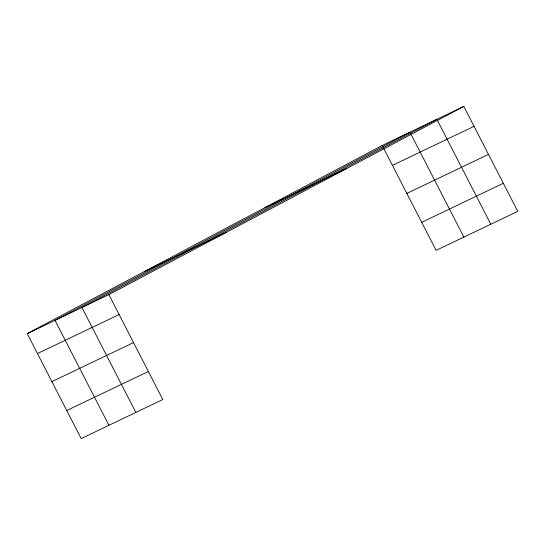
<?xml version="1.0" encoding="UTF-8"?>
<svg xmlns="http://www.w3.org/2000/svg" width="545" height="545" viewBox="0 0 545 545"><rect width="100%" height="100%" fill="white"/><g stroke="black" fill="none" stroke-linecap="round" stroke-linejoin="round"><path stroke-width="0.82" d="M27.25 333.649L108.884 294.627L162.805 399.546L81.171 438.575L27.25 333.649L382.195 145.454L463.829 106.425L517.75 211.351L436.116 250.373L382.195 145.454M108.884 294.627L463.829 106.425M265.061 207.556L346.695 168.528M144.384 271.546L226.012 232.517M392.42 165.36L474.055 126.331M37.482 353.555L119.117 314.533M406.843 193.414L488.477 154.385M51.898 381.616L133.532 342.587M421.701 222.319L503.328 183.29M66.756 410.521L148.39 371.492M490.813 224.227L436.886 119.307L81.948 307.503L135.869 412.429M463.87 237.109L409.949 132.183L55.004 320.378L108.932 425.304"/></g></svg>
